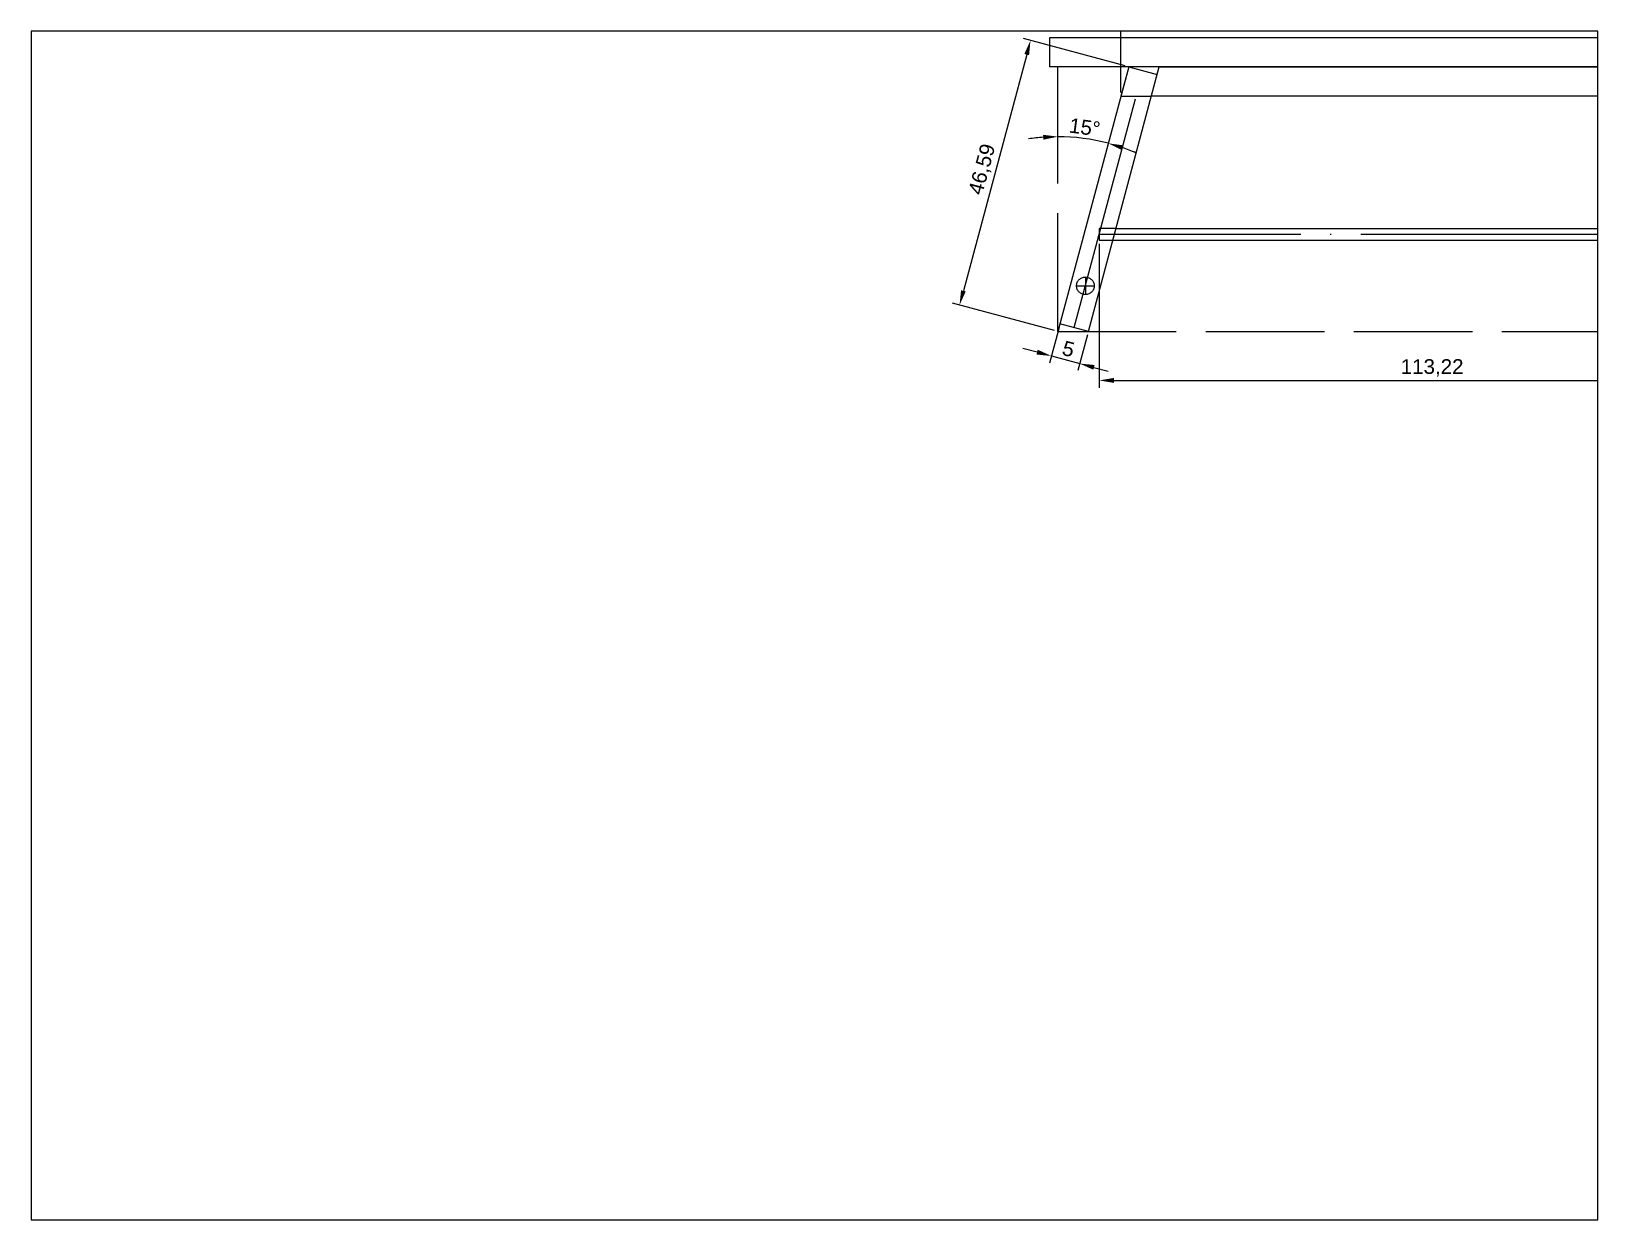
# Paper-space layout 'Presentación2' of a CAD drawing. Header units: millimetres. Extents: x 26 to 231, y 20 to 176.
# The model-space entities are those that its viewports show. They can reach past a viewport. Long polylines and large blocks are cut down to what shows.
import ezdxf

# ---------------------------------------------------------------- set-up
doc = ezdxf.new("R2010")
doc.units = ezdxf.units.MM
doc.linetypes.add('ACAD_ISO02W100', pattern=[15, 12, -3])
doc.linetypes.add('ACAD_ISO04W100', pattern=[30, 24, -3, 0, -3])
for name, color, linetype in [('aux', 3, 'ACAD_ISO02W100'), ('centros', 1, 'ACAD_ISO04W100'), ('cotas', 5, 'Continuous'), ('falsas', 2, 'ACAD_ISO02W100')]:
    doc.layers.add(name, color=color, linetype=linetype)
doc.styles.get("Standard").update_dxf_attribs({"font": 'arial.ttf'})
doc.dimstyles.new('ISO-25', dxfattribs={"dimtxt": 2.5, "dimasz": 2.5, "dimexe": 1.25, "dimexo": 0.625, "dimtad": 1, "dimtxsty": 'Standard', "dimcen": 2.5, "dimadec": 0, "dimazin": 0, "dimtfac": 1, "dimtmove": 0, "dimatfit": 3, "dimfxl": 1, "dimarcsym": 0})

# ---------------------------------------------------------------- blocks, each defined once
blk = doc.blocks.new('*D42')
at = {"layer": 'cotas', "color": 0, "lineweight": -2, "transparency": 16777216}
for start, end in [(94.3272, 98.6543), (75, 90), (66.3457, 70.6728)]:
    blk.add_arc((1.38, 150), 33.11, start, end, dxfattribs=at)
at = {"layer": 'cotas', "color": 0, "transparency": 16777216}
for points in [[(-1.13, 183.43), (-1.1, 182.6), (1.38, 183.11)], [(12.22, 180.85), (12.46, 181.64), (9.95, 181.98)]]:
    blk.add_solid(points, dxfattribs=at)
at = {"layer": 'Defpoints', "color": 0, "transparency": 16777216}
for p in [(1.38, 195), (13.44, 195), (7.13, 182.61), (1.38, 150), (1.38, 150)]:
    blk.add_point(p, dxfattribs=at)
at = {"layer": 'cotas', "color": 0, "transparency": 16777216, "insert": (5.95, 184.71), "char_height": 2.5, "attachment_point": 5, "rotation": 352.5}
blk.add_mtext('15°', dxfattribs=at)
blk = doc.blocks.new('*D43')
at = {"layer": 'cotas', "color": 0, "lineweight": -2, "transparency": 16777216}
for p, q in [((12.84, 195.16), (-4.49, 199.8)), ((-3.93, 197.07), (-14.69, 156.9)), ((0.78, 150.16), (-16.55, 154.8))]:
    blk.add_line(p, q, dxfattribs=at)
at = {"layer": 'cotas', "color": 0, "transparency": 16777216}
for points in [[(-4.33, 197.17), (-3.52, 196.96), (-3.28, 199.48)], [(-15.09, 157), (-14.29, 156.79), (-15.34, 154.48)]]:
    blk.add_solid(points, dxfattribs=at)
at = {"layer": 'Defpoints', "color": 0, "transparency": 16777216}
for p in [(13.44, 195), (-15.34, 154.48), (1.38, 150)]:
    blk.add_point(p, dxfattribs=at)
at = {"layer": 'cotas', "color": 0, "transparency": 16777216, "insert": (-11.36, 177.53), "char_height": 2.5, "attachment_point": 5, "rotation": 75}
blk.add_mtext('46,59', dxfattribs=at)
blk = doc.blocks.new('*D44')
at = {"layer": 'cotas', "color": 0, "lineweight": -2, "transparency": 16777216}
for p, q in [((8.39, 164.87), (8.39, 140.42)), ((121.61, 164.87), (121.61, 140.42)), ((10.89, 141.67), (119.11, 141.67))]:
    blk.add_line(p, q, dxfattribs=at)
at = {"layer": 'cotas', "color": 0, "transparency": 16777216}
for points in [[(10.89, 142.09), (10.89, 141.25), (8.39, 141.67)], [(119.11, 142.09), (119.11, 141.25), (121.61, 141.67)]]:
    blk.add_solid(points, dxfattribs=at)
at = {"layer": 'Defpoints', "color": 0, "transparency": 16777216}
for p in [(8.39, 165.5), (121.61, 165.5), (121.61, 141.67)]:
    blk.add_point(p, dxfattribs=at)
at = {"layer": 'cotas', "color": 0, "transparency": 16777216, "insert": (65, 143.8), "char_height": 2.5, "attachment_point": 5}
blk.add_mtext('113,22', dxfattribs=at)
blk = doc.blocks.new('*D45')
at = {"layer": 'cotas', "color": 0, "lineweight": -2, "transparency": 16777216}
for p, q in [((12.1, 190.62), (12.1, 207.39)), ((14.6, 206.14), (115.4, 206.14)), ((117.9, 190.62), (117.9, 207.39))]:
    blk.add_line(p, q, dxfattribs=at)
at = {"layer": 'cotas', "color": 0, "transparency": 16777216}
for points in [[(14.6, 206.56), (14.6, 205.73), (12.1, 206.14)], [(115.4, 206.56), (115.4, 205.73), (117.9, 206.14)]]:
    blk.add_solid(points, dxfattribs=at)
at = {"layer": 'Defpoints', "color": 0, "transparency": 16777216}
for p in [(117.9, 206.14), (12.1, 190), (117.9, 190)]:
    blk.add_point(p, dxfattribs=at)
at = {"layer": 'cotas', "color": 0, "transparency": 16777216, "insert": (65, 208.27), "char_height": 2.5, "attachment_point": 5}
blk.add_mtext('105,8', dxfattribs=at)
blk = doc.blocks.new('*D46')
at = {"layer": 'cotas', "color": 0, "lineweight": -2, "transparency": 16777216}
for p, q in [((1.57, 150.69), (-0.06, 144.62)), ((6.4, 149.4), (4.77, 143.33)), ((-2.15, 146.48), (-4.56, 147.12)), ((0.27, 145.83), (5.09, 144.53)), ((7.51, 143.89), (9.92, 143.24))]:
    blk.add_line(p, q, dxfattribs=at)
at = {"layer": 'cotas', "color": 0, "transparency": 16777216}
for points in [[(-2.04, 146.88), (-2.26, 146.07), (0.27, 145.83)], [(7.62, 144.29), (7.4, 143.49), (5.09, 144.53)]]:
    blk.add_solid(points, dxfattribs=at)
at = {"layer": 'Defpoints', "color": 0, "transparency": 16777216}
for p in [(1.73, 151.29), (6.56, 150), (5.09, 144.53)]:
    blk.add_point(p, dxfattribs=at)
at = {"layer": 'cotas', "color": 0, "transparency": 16777216, "insert": (3.17, 147.01), "char_height": 2.5, "attachment_point": 5, "rotation": 345}
blk.add_mtext('5', dxfattribs=at)

msp = doc.modelspace()

# ---------------------------------------------------------------- linework, layer by layer
for p, q in [((18.617, 195), (111.383, 195)), ((112.723, 190), (17.277, 190)), ((10.713, 165.5), (119.287, 165.5)), ((11.248, 167.5), (118.752, 167.5))]:
    msp.add_line(p, q)
msp.add_lwpolyline([(0, 200), (130, 200), (130, 195), (0, 195)], close=True)
msp.add_lwpolyline([(18.617, 195), (13.441, 195), (1.383, 150), (6.559, 150), (18.617, 195)])
at = {"layer": 'aux'}
for p, q in [((1.383, 150), (1.383, 195)), ((13.441, 195), (18.27, 193.706)), ((1.383, 150), (128.617, 150)), ((6.559, 150), (1.73, 151.294))]:
    msp.add_line(p, q, dxfattribs=at)
at = {"layer": 'centros'}
for p, q in [((4.145, 150.647), (15.855, 194.353)), ((121.608, 166.5), (8.392, 166.5)), ((4.548, 157.75), (7.548, 157.75)), ((6.048, 159.25), (6.048, 156.25))]:
    msp.add_line(p, q, dxfattribs=at)
at = {"layer": 'falsas'}
for points in [[(18.617, 195), (13.441, 195), (12.101, 190), (17.277, 190)], [(11.248, 167.5), (8.392, 167.5), (8.392, 165.5), (10.713, 165.5)]]:
    msp.add_lwpolyline(points, dxfattribs=at)
msp.add_circle((6.048, 157.75), 1.5, dxfattribs=at)

# ---------------------------------------------------------------- dimensions: what is measured, and where the dimension line sits
at = {"layer": 'cotas'}
for base, p1, p2, picture, middle in [((117.899, 206.145), (12.101, 190), (117.899, 190), '*D45', (65, 208.272)), ((121.608, 141.669), (8.392, 165.5), (121.608, 165.5), '*D44', (65, 143.796))]:
    dim = msp.add_linear_dim(base=base, p1=p1, p2=p2, dimstyle='ISO-25', dxfattribs=at)
    dim.commit()
    dim.dimension.update_dxf_attribs({"geometry": picture, "text_midpoint": middle})
for p1, p2, distance, picture, middle in [((13.441, 195), (1.383, 150), -17.311, '*D43', (-11.364, 177.531)), ((1.73, 151.294), (6.559, 150), -5.658, '*D46', (3.171, 147.013))]:
    dim = msp.add_aligned_dim(p1=p1, p2=p2, distance=distance, dimstyle='ISO-25', dxfattribs=at)
    dim.commit()
    dim.dimension.update_dxf_attribs({"geometry": picture, "text_midpoint": middle})
dim = msp.add_angular_dim_2l(base=(7.133, 182.607), line1=((1.383, 150), (1.383, 195)), line2=((13.441, 195), (1.383, 150)), dimstyle='ISO-25', dxfattribs=at)
dim.commit()
dim.dimension.update_dxf_attribs({"geometry": '*D42', "text_midpoint": (5.953, 184.712)})

psp = doc.layouts.new('Presentación2')

# ---------------------------------------------------------------- viewports
at = {"layer": 'aux', "view_target_point": (-40, 100)}
psp.add_viewport(center=(128.5, 97.5), size=(205.6, 156), view_center_point=(0, 0), view_height=202.04778, dxfattribs=at)

doc.saveas('drawing.dxf')
